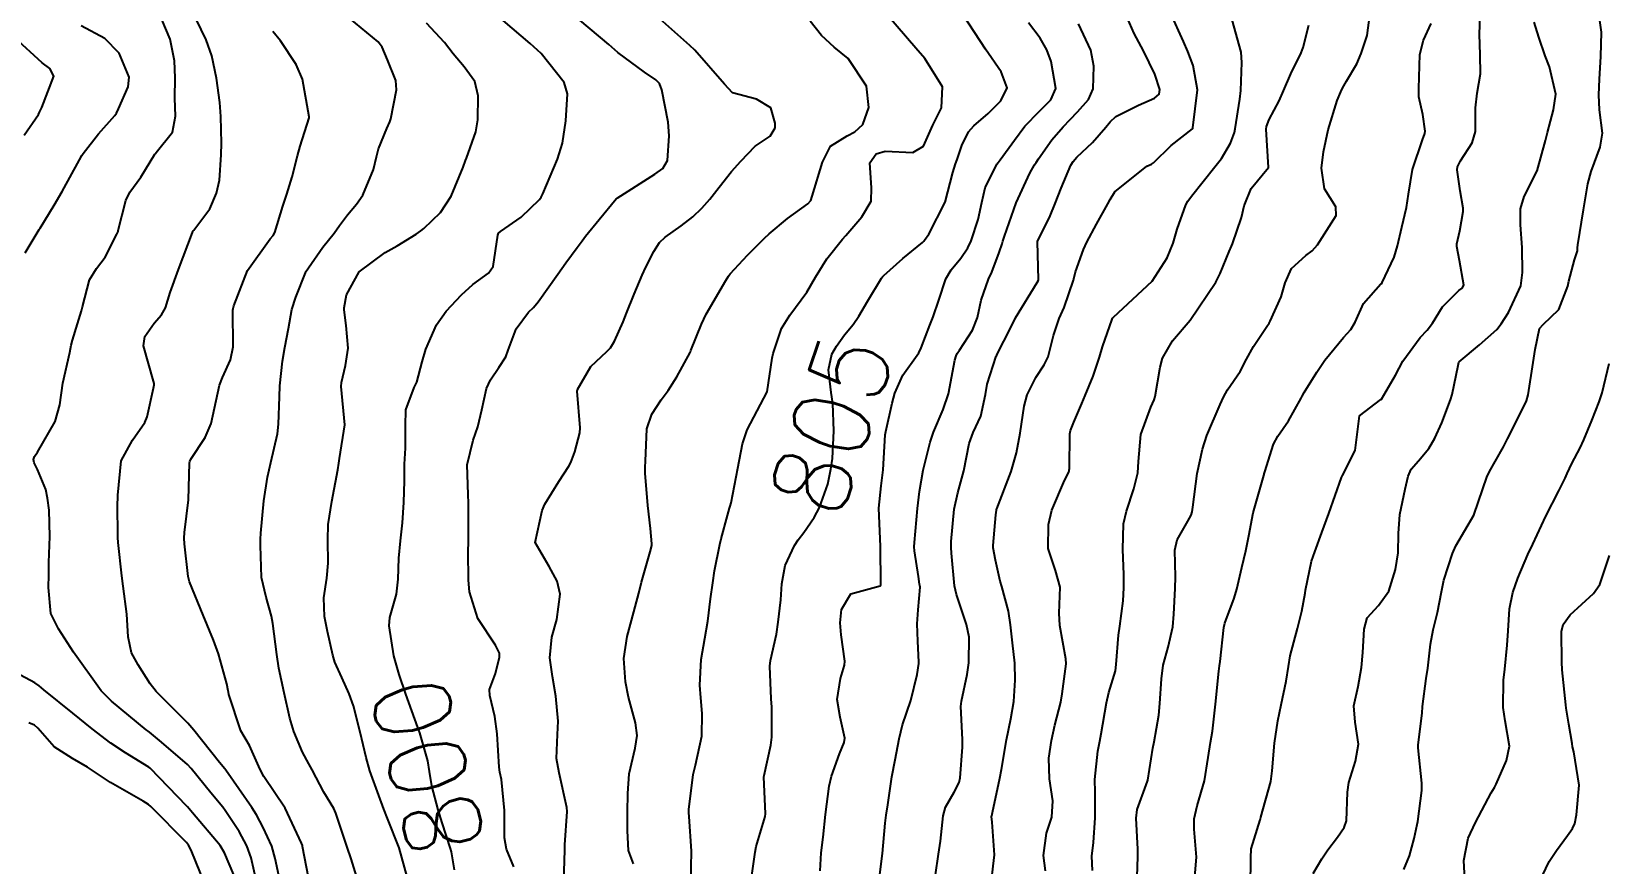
# Model space of a CAD drawing. Header units: metres. Extents: x 307586 to 320046, y 7427249 to 7434250.
# Drawn here: x 319185.6 to 319267.7, y 7429756.7 to 7429800.1 of the extents above; entities that cross this region are included whole.
import ezdxf
from ezdxf.enums import TextEntityAlignment as Align

# ---------------------------------------------------------------- set-up
doc = ezdxf.new("R2010")
doc.units = ezdxf.units.M
doc.header["$MEASUREMENT"] = 0
for name, color, linetype in [('Cotas', 45, 'Continuous'), ('Curvas de Nivel 1m', 11, 'Continuous'), ('Curvas de Nivel 5m', 15, 'Continuous')]:
    doc.layers.add(name, color=color, linetype=linetype)
doc.styles.add('Style-STANDARD', font='STANDARD.shx')

msp = doc.modelspace()

# ---------------------------------------------------------------- linework, layer by layer
at = {"layer": 'Curvas de Nivel 1m', "flags": 128}
for points, elevation in [([(319198.613, 7429755.571), (319198.329, 7429756.931), (319198.151, 7429757.575), (319197.703, 7429758.554), (319197.343, 7429759.219), (319197.112, 7429759.589), (319195.742, 7429761.544), (319195.692, 7429761.611), (319195.414, 7429761.946), (319194.079, 7429763.627), (319193.768, 7429763.991), (319192.111, 7429765.647), (319191.797, 7429766.048), (319191.18, 7429767.032), (319190.824, 7429767.665), (319190.651, 7429768.501), (319190.593, 7429769.672), (319190.402, 7429771.127), (319190.329, 7429771.675), (319190.141, 7429773.417), (319190.124, 7429773.678), (319190.108, 7429775.48), (319190.111, 7429775.678), (319190.114, 7429775.877), (319190.29, 7429777.676), (319190.875, 7429778.739), (319191.528, 7429779.664), (319191.652, 7429779.969), (319191.98, 7429781.454), (319192.009, 7429781.633), (319192.017, 7429781.659), (319192.018, 7429781.695), (319191.985, 7429781.825), (319191.456, 7429783.665), (319191.52, 7429784.155), (319192.021, 7429784.848), (319192.397, 7429785.285), (319192.612, 7429785.651), (319192.848, 7429786.455), (319193.286, 7429787.641), (319194.01, 7429789.569), (319194.032, 7429789.631), (319194.044, 7429789.66), (319194.074, 7429789.696), (319194.91, 7429790.802), (319195.26, 7429791.618), (319195.417, 7429792.31), (319195.506, 7429793.616), (319195.516, 7429794.232), (319195.489, 7429795.617), (319195.432, 7429796.345), (319195.271, 7429797.619), (319195.022, 7429798.784), (319194.717, 7429799.625), (319194.209, 7429800.697)], 796), ([(319202.729, 7429755.519), (319202.284, 7429756.927), (319202.085, 7429757.526), (319201.704, 7429758.626), (319201.481, 7429759.304), (319201.374, 7429759.535), (319200.868, 7429760.4), (319200.25, 7429761.552), (319200.072, 7429761.881), (319199.752, 7429762.48), (319199.298, 7429763.565), (319199.088, 7429764.253), (319198.796, 7429765.57), (319198.52, 7429766.859), (319198.403, 7429767.574), (319198.209, 7429769.197), (319198.134, 7429769.577), (319197.848, 7429770.569), (319197.615, 7429771.584), (319197.55, 7429773.256), (319197.565, 7429773.585), (319197.579, 7429773.893), (319197.73, 7429775.583), (319197.925, 7429776.812), (319198.094, 7429777.578), (319198.44, 7429779.083), (319198.504, 7429779.574), (319198.545, 7429781.004), (319198.568, 7429781.574), (319198.699, 7429782.87), (319198.829, 7429783.572), (319199.02, 7429784.568), (319199.199, 7429785.568), (319199.397, 7429786.208), (319199.946, 7429787.561), (319199.985, 7429787.63), (319200.055, 7429787.726), (319200.813, 7429788.805), (319201.4, 7429789.547), (319201.684, 7429789.939), (319202.087, 7429790.488), (319202.569, 7429791.06), (319202.891, 7429791.528), (319203.449, 7429792.852), (319203.614, 7429793.518), (319203.704, 7429793.942), (319204.145, 7429794.996), (319204.306, 7429795.353), (319204.349, 7429795.508), (319204.652, 7429797.021), (319204.609, 7429797.506), (319204.184, 7429798.571), (319203.908, 7429799.233), (319203.695, 7429799.517), (319202.211, 7429800.734)], 798), ([(319210.769, 7429756.509), (319210.381, 7429757.43), (319210.286, 7429758.018), (319210.28, 7429759.432), (319210.123, 7429761.048), (319210.046, 7429761.435), (319210.011, 7429761.701), (319209.892, 7429763.438), (319209.776, 7429764.345), (319209.524, 7429765.443), (319209.495, 7429765.744), (319209.804, 7429766.578), (319210.023, 7429767.437), (319210.019, 7429767.641), (319209.819, 7429768.067), (319208.89, 7429769.449), (319208.465, 7429770.842), (319208.399, 7429771.455), (319208.392, 7429772.94), (319208.41, 7429773.455), (319208.404, 7429774.956), (319208.406, 7429775.455), (319208.382, 7429775.92), (319208.329, 7429777.456), (319208.648, 7429778.751), (319208.894, 7429779.451), (319209.093, 7429780.321), (319209.345, 7429781.446), (319209.544, 7429781.888), (319209.994, 7429782.542), (319210.343, 7429783.093), (319210.475, 7429783.435), (319210.892, 7429784.559), (319211.54, 7429785.425), (319211.79, 7429785.668), (319212.038, 7429785.957), (319213.065, 7429787.405), (319213.476, 7429787.985), (319214.074, 7429788.786), (319214.331, 7429789.136), (319214.513, 7429789.386), (319215.21, 7429790.261), (319216.102, 7429791.325), (319216.155, 7429791.369), (319218.116, 7429792.608), (319218.536, 7429792.918), (319218.776, 7429793.333), (319218.867, 7429794.608), (319218.811, 7429795.333), (319218.492, 7429797.014), (319218.36, 7429797.338), (319218.176, 7429797.53), (319217.588, 7429797.942), (319216.197, 7429798.952), (319215.718, 7429799.375), (319214.215, 7429800.638)], 801), ([(319213.371, 7429755.698), (319213.42, 7429757.393), (319213.436, 7429757.652), (319213.545, 7429759.392), (319213.527, 7429759.59), (319213.128, 7429761.396), (319213, 7429762.148), (319213.045, 7429763.397), (319213.074, 7429764.096), (319212.961, 7429765.398), (319212.777, 7429766.427), (319212.64, 7429767.402), (319212.747, 7429768.478), (319213.014, 7429769.398), (319213.179, 7429770.723), (319213.025, 7429771.403), (319212.617, 7429772.155), (319211.883, 7429773.42), (319212.248, 7429775.075), (319212.379, 7429775.413), (319213.115, 7429776.592), (319213.643, 7429777.394), (319213.74, 7429777.589), (319213.944, 7429778.137), (319214.216, 7429779.131), (319214.233, 7429779.387), (319214.073, 7429781.298), (319214.082, 7429781.389), (319214.784, 7429782.593), (319215.612, 7429783.374), (319215.811, 7429783.566), (319216.011, 7429783.91), (319216.467, 7429784.923), (319216.651, 7429785.361), (319217.051, 7429786.363), (319217.457, 7429787.349), (319217.646, 7429787.759), (319218.072, 7429788.584), (319218.366, 7429789.05), (319218.66, 7429789.334), (319219.495, 7429789.92), (319220.094, 7429790.395), (319220.567, 7429790.847), (319220.996, 7429791.311), (319221.48, 7429791.935), (319222.117, 7429792.753), (319222.603, 7429793.293), (319223.344, 7429794.072), (319224.143, 7429794.596), (319224.387, 7429795.03), (319224.403, 7429795.268), (319224.161, 7429796.073), (319223.417, 7429796.533), (319222.168, 7429796.849), (319221.76, 7429797.304), (319220.199, 7429799.074), (319219.938, 7429799.323), (319218.218, 7429800.857)], 802), ([(319217.002, 7429756.666), (319216.744, 7429757.354), (319216.691, 7429758.372), (319216.696, 7429759.355), (319216.706, 7429760.328), (319216.779, 7429761.354), (319217.094, 7429762.688), (319217.206, 7429763.348), (319217.119, 7429764.004), (319216.748, 7429765.356), (319216.592, 7429766.149), (319216.501, 7429767.36), (319216.679, 7429768.508), (319216.908, 7429769.354), (319217.28, 7429770.771), (319217.43, 7429771.346), (319217.879, 7429772.927), (319217.97, 7429773.251), (319217.972, 7429773.339), (319217.895, 7429774.139), (319217.755, 7429775.342), (319217.612, 7429777.027), (319217.622, 7429777.345), (319217.628, 7429777.654), (319217.707, 7429779.344), (319217.971, 7429780.108), (319218.456, 7429780.857), (319218.808, 7429781.332), (319219.272, 7429782.045), (319219.961, 7429783.32), (319219.975, 7429783.349), (319220.005, 7429783.426), (319220.547, 7429784.792), (319220.801, 7429785.312), (319221.828, 7429787.08), (319221.961, 7429787.301), (319222.001, 7429787.353), (319222.055, 7429787.412), (319222.957, 7429788.399), (319223.832, 7429789.274), (319224.085, 7429789.51), (319225.041, 7429790.313), (319226.101, 7429791.072), (319226.248, 7429791.248), (319226.333, 7429791.475), (319226.869, 7429793.239), (319227.289, 7429794.08), (319228.144, 7429794.614), (319228.542, 7429794.821), (319228.968, 7429795.212), (319229.278, 7429796.093), (319229.165, 7429797.21), (319228.194, 7429798.64), (319227.475, 7429799.231), (319226.81, 7429799.842), (319226.216, 7429800.59)], 803), ([(319220.005, 7429755.644), (319220.038, 7429757.315), (319219.913, 7429759.124), (319219.9, 7429759.317), (319219.897, 7429759.49), (319220.116, 7429761.314), (319220.236, 7429761.8), (319220.575, 7429763.308), (319220.59, 7429764.499), (319220.517, 7429765.309), (319220.471, 7429765.981), (319220.534, 7429767.309), (319220.726, 7429768.41), (319220.877, 7429769.304), (319221.029, 7429770.483), (319221.146, 7429771.307), (319221.238, 7429771.938), (319221.502, 7429773.304), (319221.58, 7429773.611), (319221.906, 7429774.814), (319222.015, 7429775.194), (319222.048, 7429775.298), (319222.096, 7429775.479), (319222.446, 7429777.292), (319222.686, 7429778.555), (319222.938, 7429779.285), (319223.983, 7429781.27), (319224.237, 7429783.031), (319224.283, 7429783.267), (319224.721, 7429784.564), (319225.153, 7429785.259), (319226.045, 7429786.463), (319226.503, 7429787.243), (319227.094, 7429788.208), (319227.905, 7429789.223), (319228.085, 7429789.422), (319228.914, 7429790.392), (319229.395, 7429791.207), (319229.417, 7429791.9), (319229.323, 7429793.208), (319229.657, 7429793.677), (319230.132, 7429793.813), (319231.566, 7429793.751), (319232.136, 7429794.082), (319232.472, 7429794.851), (319232.623, 7429795.173), (319233.062, 7429796.067), (319233.124, 7429797.166), (319232.195, 7429798.642), (319231.737, 7429799.185), (319230.22, 7429800.933)], 804), ([(319226.742, 7429756.292), (319226.797, 7429757.233), (319226.894, 7429758.043), (319227.027, 7429759.23), (319227.219, 7429760.709), (319227.331, 7429761.226), (319227.755, 7429762.397), (319227.997, 7429762.981), (319228.033, 7429763.217), (319227.779, 7429764.311), (319227.622, 7429765.223), (319227.804, 7429766.322), (319228.008, 7429767.021), (319228.023, 7429767.218), (319227.834, 7429768.593), (319227.791, 7429769.221), (319227.85, 7429769.918), (319228.342, 7429770.731), (319229.863, 7429771.161), (319229.898, 7429771.199), (319229.9, 7429771.237), (319229.883, 7429773.2), (319229.808, 7429775.201), (319229.925, 7429776.375), (319230.02, 7429777.199), (319230.139, 7429779.019), (319230.161, 7429779.198), (319230.489, 7429780.684), (319230.628, 7429781.194), (319231.044, 7429782.138), (319231.804, 7429783.182), (319231.893, 7429783.293), (319232.009, 7429783.556), (319232.46, 7429784.74), (319232.642, 7429785.171), (319232.922, 7429786.047), (319233.297, 7429787.161), (319233.581, 7429787.636), (319234.069, 7429788.241), (319234.441, 7429788.783), (319234.608, 7429789.145), (319234.989, 7429790.246), (319235.178, 7429791.139), (319235.353, 7429791.895), (319235.957, 7429793.132), (319236.024, 7429793.231), (319236.126, 7429793.36), (319236.869, 7429794.392), (319237.422, 7429795.111), (319238.161, 7429795.888), (319238.77, 7429796.491), (319239.039, 7429797.091), (319238.793, 7429798.495), (319238.567, 7429799.096), (319238.209, 7429799.706), (319237.61, 7429800.502)], 806), ([(319232.749, 7429756.092), (319232.915, 7429757.158), (319233.021, 7429757.839), (319233.152, 7429759.156), (319233.272, 7429759.61), (319233.735, 7429760.389), (319233.991, 7429760.897), (319234.047, 7429761.147), (319234.159, 7429762.746), (319234.166, 7429763.146), (319234.079, 7429764.856), (319234.103, 7429765.147), (319234.415, 7429766.536), (319234.487, 7429767.143), (319234.504, 7429768.472), (319234.38, 7429769.145), (319233.858, 7429770.699), (319233.755, 7429771.151), (319233.587, 7429772.86), (319233.575, 7429773.155), (319233.578, 7429773.464), (319233.737, 7429775.153), (319233.921, 7429776.001), (319234.236, 7429777.147), (319234.52, 7429778.579), (319234.722, 7429779.142), (319235.114, 7429779.996), (319235.356, 7429781.136), (319235.452, 7429781.672), (319235.927, 7429783.131), (319235.951, 7429783.184), (319236.005, 7429783.293), (319236.627, 7429784.518), (319236.924, 7429785.117), (319238.052, 7429786.966), (319238.104, 7429787.048), (319238.119, 7429787.099), (319238.083, 7429789.1), (319238.741, 7429790.449), (319238.999, 7429791.091), (319239.31, 7429791.889), (319239.811, 7429793.083), (319239.929, 7429793.279), (319240.129, 7429793.494), (319240.943, 7429794.27), (319241.636, 7429795.065), (319241.865, 7429795.353), (319242.159, 7429795.631), (319243.344, 7429796.221), (319244.168, 7429796.57), (319244.411, 7429796.787), (319244.448, 7429797.027), (319244.185, 7429797.838), (319243.598, 7429799.039), (319243.12, 7429799.954), (319242.627, 7429801.054)], 808), ([(319235.68, 7429755.795), (319235.832, 7429757.128), (319235.718, 7429758.831), (319235.684, 7429759.13), (319235.686, 7429759.168), (319235.725, 7429759.327), (319236.113, 7429761.124), (319236.196, 7429761.572), (319236.458, 7429763.12), (319236.679, 7429764.216), (319236.837, 7429765.114), (319236.916, 7429766.226), (319236.887, 7429767.114), (319236.768, 7429768.177), (319236.661, 7429769.118), (319236.555, 7429769.824), (319236.208, 7429771.125), (319236.132, 7429771.392), (319235.876, 7429772.484), (319235.76, 7429773.131), (319235.76, 7429773.256), (319235.909, 7429774.854), (319235.937, 7429775.105), (319235.939, 7429775.13), (319235.958, 7429775.174), (319236.705, 7429777.118), (319236.979, 7429778.082), (319237.176, 7429779.112), (319237.386, 7429780.518), (319237.542, 7429781.107), (319237.992, 7429782.016), (319238.422, 7429782.672), (319238.626, 7429783.094), (319238.912, 7429784.199), (319239.199, 7429785.088), (319239.458, 7429785.667), (319239.949, 7429787.081), (319239.969, 7429787.166), (319240.06, 7429787.521), (319240.472, 7429788.682), (319240.649, 7429789.074), (319241.145, 7429790.017), (319241.736, 7429791.064), (319241.867, 7429791.301), (319242.109, 7429791.696), (319243.777, 7429793.035), (319244.021, 7429793.135), (319244.126, 7429793.207), (319245.045, 7429794.115), (319246.152, 7429794.98), (319246.167, 7429794.996), (319246.18, 7429795.036), (319246.412, 7429797.006), (319246.192, 7429798.284), (319245.913, 7429799.013), (319245.692, 7429799.532), (319245.006, 7429801.022)], 809), ([(319243.251, 7429755.461), (319243.309, 7429757.034), (319243.311, 7429757.422), (319243.223, 7429759.035), (319243.276, 7429759.486), (319243.74, 7429760.786), (319243.806, 7429760.966), (319243.826, 7429761.029), (319244.092, 7429762.694), (319244.152, 7429763.026), (319244.395, 7429764.413), (319244.462, 7429765.023), (319244.533, 7429766.296), (319244.631, 7429767.022), (319244.886, 7429767.961), (319245.134, 7429769.017), (319245.188, 7429769.678), (319245.259, 7429771.016), (319245.267, 7429771.618), (319245.234, 7429773.016), (319245.354, 7429773.553), (319245.906, 7429774.527), (319246.081, 7429774.837), (319246.133, 7429775.007), (319246.166, 7429775.256), (319246.406, 7429777.003), (319246.679, 7429778.272), (319246.911, 7429778.996), (319247.607, 7429780.614), (319247.775, 7429780.983), (319247.987, 7429781.374), (319248.635, 7429782.335), (319248.975, 7429782.97), (319249.341, 7429783.639), (319250.029, 7429784.666), (319250.149, 7429784.842), (319250.211, 7429784.958), (319250.783, 7429786.215), (319250.995, 7429786.951), (319251.313, 7429787.699), (319252.074, 7429788.37), (319252.394, 7429788.619), (319252.683, 7429788.931), (319253.649, 7429790.468), (319253.632, 7429790.917), (319253.048, 7429791.857), (319252.882, 7429792.929), (319252.988, 7429793.779), (319253.232, 7429794.924), (319253.705, 7429796.454), (319253.895, 7429796.914), (319253.983, 7429797.105), (319254.181, 7429797.46), (319254.728, 7429798.371), (319254.951, 7429798.903), (319255.272, 7429799.84), (319255.399, 7429800.898)], 812), ([(319249.185, 7429755.458), (319249.194, 7429756.965), (319249.224, 7429757.441), (319249.682, 7429758.96), (319249.695, 7429758.988), (319249.724, 7429759.084), (319250.235, 7429760.953), (319250.307, 7429761.51), (319250.436, 7429762.95), (319250.615, 7429764.113), (319250.781, 7429764.945), (319251.046, 7429766.182), (319251.161, 7429766.94), (319251.254, 7429767.506), (319251.635, 7429768.933), (319251.852, 7429769.827), (319252.026, 7429770.764), (319252.049, 7429770.928), (319252.369, 7429772.434), (319252.529, 7429772.924), (319252.908, 7429773.93), (319253.264, 7429774.92), (319253.932, 7429776.806), (319253.984, 7429776.909), (319254.642, 7429778.214), (319254.729, 7429778.902), (319254.862, 7429780.013), (319255.983, 7429780.865), (319256.015, 7429780.89), (319256.748, 7429782.133), (319257.124, 7429782.873), (319258.025, 7429784.099), (319258.402, 7429784.483), (319258.675, 7429784.854), (319259.187, 7429785.703), (319260.05, 7429786.549), (319260.214, 7429786.676), (319260.306, 7429786.837), (319260.072, 7429788.122), (319259.939, 7429788.841), (319259.947, 7429788.978), (319260.091, 7429789.661), (319260.276, 7429790.663), (319260.271, 7429790.838), (319260.116, 7429791.739), (319259.963, 7429792.842), (319259.981, 7429792.995), (319260.138, 7429793.314), (319260.737, 7429794.244), (319260.911, 7429794.832), (319260.921, 7429796.077), (319260.996, 7429796.832), (319261.171, 7429797.848), (319261.155, 7429798.83), (319261.131, 7429799.913), (319261.164, 7429800.831)], 814), ([(319257.185, 7429756.365), (319257.394, 7429756.864), (319257.476, 7429757.083), (319257.71, 7429757.985), (319257.878, 7429758.701), (319257.901, 7429758.858), (319258.108, 7429760.487), (319258.115, 7429760.856), (319257.928, 7429762.701), (319257.928, 7429762.858), (319258.127, 7429764.52), (319258.152, 7429764.856), (319258.347, 7429766.315), (319258.429, 7429766.854), (319258.573, 7429768.112), (319258.708, 7429768.851), (319258.937, 7429769.765), (319259.134, 7429770.847), (319259.264, 7429771.454), (319259.714, 7429772.842), (319259.897, 7429773.243), (319260.829, 7429774.831), (319261.304, 7429776.204), (319261.51, 7429776.824), (319261.651, 7429777.109), (319261.945, 7429777.63), (319262.369, 7429778.402), (319262.579, 7429778.811), (319263.183, 7429780.01), (319263.573, 7429780.796), (319263.668, 7429781.115), (319263.92, 7429782.791), (319264.02, 7429783.475), (319264.243, 7429784.576), (319264.435, 7429784.786), (319265.262, 7429785.557), (319265.733, 7429786.773), (319265.786, 7429787.043), (319266.073, 7429788.142), (319266.225, 7429788.623), (319266.241, 7429788.768), (319266.255, 7429788.938), (319266.543, 7429790.763), (319266.77, 7429792.113), (319266.938, 7429792.758), (319267.423, 7429794.028), (319267.534, 7429794.749), (319267.376, 7429795.963), (319267.348, 7429796.752), (319267.372, 7429797.566), (319267.457, 7429798.751), (319267.489, 7429800.024), (319267.375, 7429800.753)], 816), ([(319185.226, 7429794.649), (319185.982, 7429795.732), (319186.04, 7429795.845), (319186.156, 7429796.087), (319186.782, 7429797.721), (319186.571, 7429798.119), (319186.18, 7429798.421), (319184.722, 7429799.745)], 793), ([(319185.283, 7429788.516), (319186.025, 7429789.73), (319186.045, 7429789.759), (319186.074, 7429789.803), (319186.807, 7429791.005), (319187.218, 7429791.713), (319188.12, 7429793.36), (319188.239, 7429793.582), (319188.311, 7429793.698), (319189.108, 7429794.721), (319189.969, 7429795.682), (319190.045, 7429795.79), (319190.156, 7429796.02), (319190.665, 7429797.178), (319190.702, 7429797.675), (319190.185, 7429798.925), (319189.443, 7429799.687), (319188.203, 7429800.345)], 794), ([(319200.063, 7429755.941), (319199.756, 7429757.559), (319199.744, 7429757.61), (319199.695, 7429757.743), (319198.848, 7429759.569), (319197.737, 7429761.21), (319197.541, 7429761.583), (319196.985, 7429762.821), (319196.538, 7429763.598), (319195.914, 7429765.485), (319195.882, 7429765.609), (319195.867, 7429765.683), (319195.797, 7429766.037), (319195.375, 7429767.614), (319195.115, 7429768.322), (319194.566, 7429769.623), (319193.859, 7429771.357), (319193.795, 7429771.631), (319193.593, 7429773.347), (319193.574, 7429773.635), (319193.593, 7429773.928), (319193.811, 7429775.632), (319193.863, 7429777.562), (319193.876, 7429777.631), (319193.934, 7429777.752), (319194.681, 7429778.887), (319194.979, 7429779.62), (319195.161, 7429780.422), (319195.427, 7429781.616), (319195.578, 7429782.023), (319195.996, 7429782.928), (319196.129, 7429783.608), (319196.118, 7429785.523), (319196.127, 7429785.609), (319196.17, 7429785.744), (319196.876, 7429787.598), (319198.07, 7429789.244), (319198.223, 7429789.427), (319198.302, 7429789.578), (319198.723, 7429790.945), (319198.927, 7429791.572), (319199.21, 7429792.471), (319199.49, 7429793.566), (319199.624, 7429794.072), (319200.096, 7429795.561), (319200.102, 7429795.612), (319199.755, 7429797.564), (319199.42, 7429798.328), (319198.597, 7429799.576), (319198.2, 7429800.06)], 797), ([(319205.199, 7429755.974), (319204.786, 7429757.499), (319204.188, 7429759.025), (319203.986, 7429759.507), (319203.724, 7429760.222), (319203.267, 7429761.515), (319203.06, 7429762.207), (319202.759, 7429763.52), (319202.408, 7429764.899), (319202.181, 7429765.526), (319201.801, 7429766.365), (319201.439, 7429767.165), (319201.327, 7429767.537), (319201.044, 7429768.767), (319200.887, 7429769.549), (319200.866, 7429770.531), (319201.014, 7429771.548), (319201.081, 7429772.338), (319201.063, 7429773.548), (319201.095, 7429774.348), (319201.272, 7429775.546), (319201.593, 7429777.207), (319201.649, 7429777.543), (319201.682, 7429777.796), (319201.953, 7429779.54), (319201.76, 7429781.542), (319201.776, 7429781.751), (319201.994, 7429782.639), (319202.122, 7429783.538), (319202.021, 7429784.734), (319201.921, 7429785.541), (319201.927, 7429785.648), (319202.041, 7429786.318), (319202.704, 7429787.53), (319204.063, 7429788.524), (319204.687, 7429788.883), (319205.677, 7429789.494), (319205.912, 7429789.655), (319206.077, 7429789.782), (319206.946, 7429790.621), (319207.495, 7429791.469), (319208.118, 7429792.976), (319208.252, 7429793.328), (319208.299, 7429793.458), (319208.778, 7429794.819), (319208.899, 7429795.453), (319208.913, 7429796.705), (319208.73, 7429797.454), (319208.18, 7429798.21), (319207.609, 7429798.89), (319207.158, 7429799.476), (319206.208, 7429800.493)], 799), ([(319229.741, 7429755.266), (319229.991, 7429757.196), (319230.129, 7429758.782), (319230.176, 7429759.193), (319230.274, 7429759.738), (319230.486, 7429761.189), (319230.649, 7429762.084), (319230.865, 7429763.183), (319231.041, 7429763.914), (319231.472, 7429765.175), (319231.806, 7429766.526), (319231.88, 7429767.101), (319231.881, 7429767.169), (319231.829, 7429768.27), (319231.804, 7429769.171), (319231.85, 7429769.899), (319231.949, 7429771.082), (319231.941, 7429771.169), (319231.927, 7429771.233), (319231.868, 7429771.642), (319231.667, 7429772.969), (319231.651, 7429773.182), (319231.656, 7429773.413), (319231.819, 7429775.181), (319231.922, 7429776.069), (319232.121, 7429777.177), (319232.481, 7429778.646), (319232.653, 7429779.17), (319233.164, 7429780.351), (319233.439, 7429781.158), (319233.765, 7429782.918), (319233.828, 7429783.153), (319233.885, 7429783.272), (319234.007, 7429783.446), (319234.687, 7429784.479), (319234.938, 7429785.141), (319235.139, 7429786.042), (319235.524, 7429787.135), (319235.686, 7429787.506), (319236.074, 7429788.533), (319236.23, 7429788.979), (319236.271, 7429789.127), (319236.346, 7429789.386), (319236.966, 7429791.117), (319237.673, 7429792.662), (319237.919, 7429793.103), (319237.998, 7429793.228), (319238.128, 7429793.418), (319238.826, 7429794.409), (319239.414, 7429795.087), (319239.776, 7429795.464), (319240.161, 7429795.869), (319240.729, 7429796.512), (319240.983, 7429797.072), (319241.012, 7429798.251), (319240.857, 7429799.073), (319240.217, 7429800.458)], 807), ([(319240.939, 7429756.315), (319240.91, 7429757.062), (319240.987, 7429757.778), (319241.09, 7429759.059), (319241.075, 7429760.398), (319241.068, 7429761.06), (319241.227, 7429762.527), (319241.329, 7429763.057), (319241.395, 7429763.429), (319241.669, 7429765.052), (319241.798, 7429765.591), (319242.137, 7429766.719), (319242.185, 7429767.046), (319242.305, 7429768.576), (319242.372, 7429769.045), (319242.536, 7429770.363), (319242.568, 7429771.043), (319242.572, 7429771.745), (319242.524, 7429773.05), (319242.562, 7429774.391), (319242.707, 7429775.048), (319243.09, 7429776.208), (319243.305, 7429777.039), (319243.346, 7429777.635), (319243.468, 7429779.037), (319243.977, 7429780.476), (319244.154, 7429780.855), (319244.209, 7429781.028), (319244.468, 7429782.555), (319244.598, 7429783.024), (319245.112, 7429783.924), (319246.033, 7429785.01), (319247.37, 7429786.99), (319247.605, 7429787.441), (319248.077, 7429788.582), (319248.194, 7429788.866), (319248.239, 7429788.978), (319248.717, 7429790.353), (319248.851, 7429790.973), (319249.211, 7429791.87), (319250.123, 7429792.96), (319249.994, 7429794.962), (319250.008, 7429795.108), (319250.158, 7429795.467), (319250.683, 7429796.44), (319250.904, 7429796.953), (319251.285, 7429797.85), (319251.824, 7429798.944), (319251.929, 7429799.219), (319252.217, 7429800.386)], 811), ([(319246.248, 7429755.571), (319246.363, 7429757), (319246.251, 7429758.466), (319246.243, 7429759.002), (319246.405, 7429759.675), (319246.788, 7429760.994), (319246.974, 7429762.21), (319247.099, 7429762.99), (319247.193, 7429763.568), (319247.362, 7429764.986), (319247.533, 7429766.707), (319247.567, 7429766.984), (319247.595, 7429767.204), (319247.791, 7429768.981), (319247.845, 7429769.212), (319248.33, 7429770.504), (319248.469, 7429770.974), (319248.73, 7429772.116), (319248.943, 7429772.969), (319249.095, 7429773.768), (319249.329, 7429774.966), (319249.874, 7429776.902), (319249.892, 7429776.96), (319249.9, 7429776.994), (319249.935, 7429777.105), (319250.379, 7429778.533), (319250.6, 7429778.954), (319251.165, 7429779.754), (319251.822, 7429780.942), (319251.877, 7429781.048), (319251.987, 7429781.235), (319252.634, 7429782.3), (319253.065, 7429782.924), (319254.025, 7429784.101), (319254.414, 7429784.522), (319254.641, 7429784.904), (319255.072, 7429785.87), (319255.982, 7429786.891), (319256.022, 7429786.922), (319256.054, 7429786.969), (319256.673, 7429788.282), (319256.838, 7429788.879), (319257.072, 7429789.855), (319257.313, 7429790.872), (319257.412, 7429791.572), (319257.637, 7429792.867), (319258.148, 7429794.406), (319258.275, 7429794.735), (319258.29, 7429794.859), (319258.162, 7429795.727), (319257.96, 7429796.652), (319257.955, 7429796.863), (319257.96, 7429797.079), (319258.009, 7429798.863), (319258.21, 7429799.607), (319258.603, 7429800.472)], 813), ([(319260.375, 7429755.525), (319260.301, 7429756.831), (319260.533, 7429758.005), (319260.909, 7429758.822), (319261.738, 7429760.359), (319261.907, 7429760.643), (319262, 7429760.807), (319262.524, 7429762.04), (319262.681, 7429762.801), (319262.468, 7429764.122), (319262.35, 7429764.804), (319262.381, 7429766.23), (319262.435, 7429766.804), (319262.568, 7429768.067), (319262.625, 7429768.802), (319262.694, 7429769.962), (319262.86, 7429770.8), (319263.121, 7429771.551), (319263.649, 7429772.792), (319263.898, 7429773.33), (319264.573, 7429774.783), (319265.263, 7429776.114), (319265.593, 7429776.773), (319265.699, 7429777.01), (319265.944, 7429777.525), (319266.368, 7429778.352), (319266.568, 7429778.761), (319266.986, 7429779.768), (319267.362, 7429780.749), (319267.515, 7429781.222), (319267.882, 7429782.742)], 817), ([(319264.415, 7429756.054), (319264.76, 7429756.779), (319265.13, 7429757.347), (319265.713, 7429758.141), (319265.976, 7429758.509), (319266.099, 7429758.764), (319266.186, 7429759.221), (319266.314, 7429760.761), (319266.042, 7429762.493), (319265.977, 7429762.767), (319265.947, 7429762.94), (319265.785, 7429763.937), (319265.641, 7429764.772), (319265.618, 7429764.948), (319265.437, 7429766.774), (319265.419, 7429767.174), (319265.392, 7429768.775), (319265.477, 7429769.143), (319265.852, 7429769.649), (319267.071, 7429770.752), (319267.4, 7429771.217), (319267.893, 7429772.74)], 818), ([(319196.159, 7429756.084), (319195.689, 7429757.228), (319195.449, 7429757.612), (319194.019, 7429759.317), (319193.748, 7429759.63), (319193.714, 7429759.673), (319191.805, 7429761.649), (319191.743, 7429761.699), (319190.526, 7429762.444), (319189.756, 7429762.95), (319188.784, 7429763.69), (319187.775, 7429764.511), (319186.263, 7429765.723), (319186.009, 7429765.941), (319185.797, 7429766.103), (319185.041, 7429766.497)], 794), ([(319194.664, 7429755.62), (319193.951, 7429757.366), (319193.809, 7429757.629), (319193.694, 7429757.771), (319191.831, 7429759.649), (319191.714, 7429759.751), (319191.443, 7429759.928), (319189.731, 7429760.906), (319188.539, 7429761.692), (319187.747, 7429762.154), (319186.793, 7429762.754), (319185.952, 7429763.727), (319185.765, 7429763.894), (319185.485, 7429764.015)], 793)]:
    msp.add_lwpolyline(points, dxfattribs=dict(at, elevation=elevation))
at = {"layer": 'Curvas de Nivel 5m', "flags": 128}
for points, elevation in [([(319197.385, 7429755.584), (319197.063, 7429756.966), (319196.845, 7429757.593), (319196.443, 7429758.341), (319195.711, 7429759.447), (319195.587, 7429759.611), (319194.973, 7429760.368), (319193.946, 7429761.628), (319193.745, 7429761.844), (319192.404, 7429762.996), (319191.762, 7429763.532), (319191.693, 7429763.582), (319191.592, 7429763.653), (319189.785, 7429765.131), (319189.245, 7429765.685), (319187.813, 7429767.7), (319187.018, 7429768.905), (319186.623, 7429769.718), (319186.506, 7429771.067), (319186.524, 7429771.72), (319186.521, 7429772.371), (319186.574, 7429773.72), (319186.533, 7429775.091), (319186.459, 7429775.722), (319186.361, 7429776.167), (319185.928, 7429777.221), (319185.758, 7429777.558), (319185.718, 7429777.732), (319185.776, 7429777.89), (319185.937, 7429778.125), (319186.843, 7429779.717), (319187.097, 7429780.582), (319187.251, 7429781.711), (319187.608, 7429783.314), (319187.694, 7429783.705), (319187.749, 7429783.961), (319188.02, 7429784.817), (319188.229, 7429785.499), (319188.268, 7429785.698), (319188.639, 7429787.102), (319188.998, 7429787.691), (319189.451, 7429788.294), (319190.071, 7429789.491), (319190.13, 7429789.622), (319190.143, 7429789.679), (319190.534, 7429791.238), (319190.749, 7429791.674), (319191.312, 7429792.467), (319192.055, 7429793.661), (319192.083, 7429793.701), (319192.124, 7429793.742), (319192.977, 7429794.81), (319193.125, 7429795.645), (319193.092, 7429796.576), (319193.105, 7429797.646), (319193.067, 7429798.532), (319192.841, 7429799.65), (319192.215, 7429801.134)], 795), ([(319207.682, 7429756.353), (319207.515, 7429757.287), (319207.474, 7429757.463), (319207.039, 7429758.803), (319206.827, 7429759.473), (319206.487, 7429760.723), (319206.367, 7429761.481), (319206.288, 7429762.021), (319205.865, 7429763.488), (319205.767, 7429763.766), (319205.138, 7429765.497), (319204.781, 7429766.523), (319204.51, 7429767.503), (319204.27, 7429769.064), (319204.31, 7429769.505), (319204.642, 7429770.712), (319204.736, 7429771.501), (319204.775, 7429772.6), (319204.865, 7429773.5), (319204.965, 7429774.431), (319205.038, 7429775.499), (319205.059, 7429776.634), (319205.066, 7429777.499), (319205.113, 7429778.326), (319205.12, 7429779.498), (319205.139, 7429780.324), (319205.574, 7429781.494), (319205.703, 7429781.776), (319205.996, 7429782.833), (319206.18, 7429783.487), (319206.733, 7429784.769), (319207.236, 7429785.472), (319208.042, 7429786.32), (319208.632, 7429786.869), (319209.444, 7429787.446), (319209.698, 7429787.802), (319209.937, 7429789.441), (319209.977, 7429789.538), (319210.076, 7429789.627), (319211.156, 7429790.366), (319212.102, 7429791.302), (319212.188, 7429791.419), (319212.274, 7429791.587), (319213.04, 7429793.406), (319213.309, 7429794.229), (319213.483, 7429795.4), (319213.574, 7429796.806), (319213.4, 7429797.402), (319212.195, 7429798.903), (319211.62, 7429799.426), (319210.215, 7429800.635)], 800), ([(319223.139, 7429755.815), (319223.355, 7429757.273), (319223.413, 7429757.557), (319223.713, 7429758.612), (319223.87, 7429759.119), (319223.891, 7429759.268), (319223.813, 7429761.198), (319223.822, 7429761.269), (319224.176, 7429762.848), (319224.22, 7429763.265), (319224.217, 7429764.835), (319224.194, 7429765.266), (319224.117, 7429766.96), (319224.153, 7429767.267), (319224.46, 7429768.637), (319224.546, 7429769.263), (319224.688, 7429770.429), (319224.74, 7429771.261), (319224.911, 7429772.221), (319225.404, 7429773.255), (319225.596, 7429773.544), (319225.893, 7429773.942), (319226.427, 7429774.721), (319226.706, 7429775.238), (319227.146, 7429776.453), (319227.304, 7429777.229), (319227.382, 7429777.788), (319227.462, 7429779.228), (319227.404, 7429780.656), (319227.312, 7429781.23), (319227.178, 7429782.416), (319227.356, 7429783.23), (319227.586, 7429783.65), (319228.018, 7429784.241), (319228.459, 7429784.783), (319228.763, 7429785.213), (319229.235, 7429786.014), (319229.941, 7429787.201), (319229.991, 7429787.264), (319230.055, 7429787.325), (319231.044, 7429788.215), (319232.081, 7429789.049), (319232.143, 7429789.119), (319232.189, 7429789.178), (319232.402, 7429789.491), (319233.259, 7429791.163), (319233.664, 7429792.702), (319233.804, 7429793.155), (319233.891, 7429793.389), (319234.137, 7429794.119), (319234.471, 7429794.824), (319234.756, 7429795.144), (319235.51, 7429795.785), (319236.166, 7429796.445), (319236.494, 7429797.125), (319236.185, 7429797.95), (319235.369, 7429799.138), (319234.22, 7429800.897)], 805), ([(319238.484, 7429756.293), (319238.39, 7429757.093), (319238.541, 7429758.261), (319238.822, 7429759.089), (319238.873, 7429759.947), (319238.693, 7429761.09), (319238.673, 7429762.172), (319238.8, 7429763.09), (319238.979, 7429763.883), (319239.284, 7429765.085), (319239.36, 7429765.522), (319239.564, 7429767.082), (319239.551, 7429767.349), (319239.234, 7429769.086), (319239.211, 7429769.725), (319239.265, 7429771.086), (319239.007, 7429771.954), (319238.628, 7429773.093), (319238.652, 7429774.342), (319238.815, 7429775.091), (319239.487, 7429776.643), (319239.709, 7429777.082), (319239.749, 7429777.269), (319239.766, 7429779.082), (319239.794, 7429779.253), (319239.969, 7429779.68), (319240.388, 7429780.667), (319240.554, 7429781.074), (319240.981, 7429782.083), (319241.314, 7429783.067), (319241.467, 7429783.61), (319241.976, 7429785.061), (319241.992, 7429785.102), (319242.034, 7429785.164), (319244.053, 7429787.03), (319244.832, 7429788.262), (319245.157, 7429789.019), (319245.356, 7429789.752), (319245.801, 7429791.013), (319245.915, 7429791.201), (319246.108, 7429791.469), (319247.314, 7429792.992), (319247.677, 7429793.439), (319248.142, 7429794.238), (319248.346, 7429794.782), (319248.386, 7429794.978), (319248.626, 7429796.518), (319248.68, 7429796.975), (319248.726, 7429798.444), (319248.692, 7429798.975), (319248.22, 7429800.656)], 810), ([(319252.453, 7429756.155), (319252.902, 7429756.918), (319253.219, 7429757.396), (319253.71, 7429758.049), (319254.069, 7429758.555), (319254.183, 7429758.905), (319254.244, 7429760.398), (319254.307, 7429760.904), (319254.649, 7429762.012), (319254.821, 7429762.9), (319254.635, 7429764.051), (319254.571, 7429764.902), (319254.802, 7429765.901), (319254.965, 7429766.898), (319255.04, 7429767.682), (319255.117, 7429768.897), (319255.261, 7429769.484), (319255.855, 7429770.123), (319256.395, 7429770.882), (319256.746, 7429772.011), (319256.887, 7429772.875), (319256.902, 7429773.874), (319256.967, 7429774.874), (319257.253, 7429776.197), (319257.409, 7429776.868), (319257.563, 7429777.241), (319257.945, 7429777.676), (319258.488, 7429778.321), (319258.801, 7429778.852), (319259.16, 7429779.659), (319259.617, 7429780.844), (319259.701, 7429781.129), (319260.01, 7429782.647), (319260.044, 7429782.808), (319260.067, 7429782.839), (319261.128, 7429783.723), (319262.03, 7429784.519), (319262.259, 7429784.817), (319262.627, 7429785.399), (319263.27, 7429786.802), (319263.37, 7429787.494), (319263.352, 7429788.801), (319263.259, 7429789.967), (319263.256, 7429790.803), (319263.458, 7429791.455), (319264.133, 7429792.79), (319264.564, 7429794.371), (319264.666, 7429794.785), (319264.979, 7429795.967), (319265.102, 7429796.781), (319264.771, 7429798.207), (319264.553, 7429798.786), (319264.213, 7429799.76), (319263.974, 7429800.547)], 815)]:
    msp.add_lwpolyline(points, dxfattribs=dict(at, elevation=elevation))

# ---------------------------------------------------------------- texts
at = {"layer": 'Cotas', "style": 'Style-STANDARD'}
for s, rotation, p in [('805', 71.73873, (319227.34, 7429779.57, 805)), ('800', 104.2478, (319206.267, 7429761.721, 800))]:
    msp.add_text(s, height=4, rotation=rotation, dxfattribs=at).set_placement(p, align=Align.MIDDLE_CENTER)

doc.saveas('drawing.dxf')
